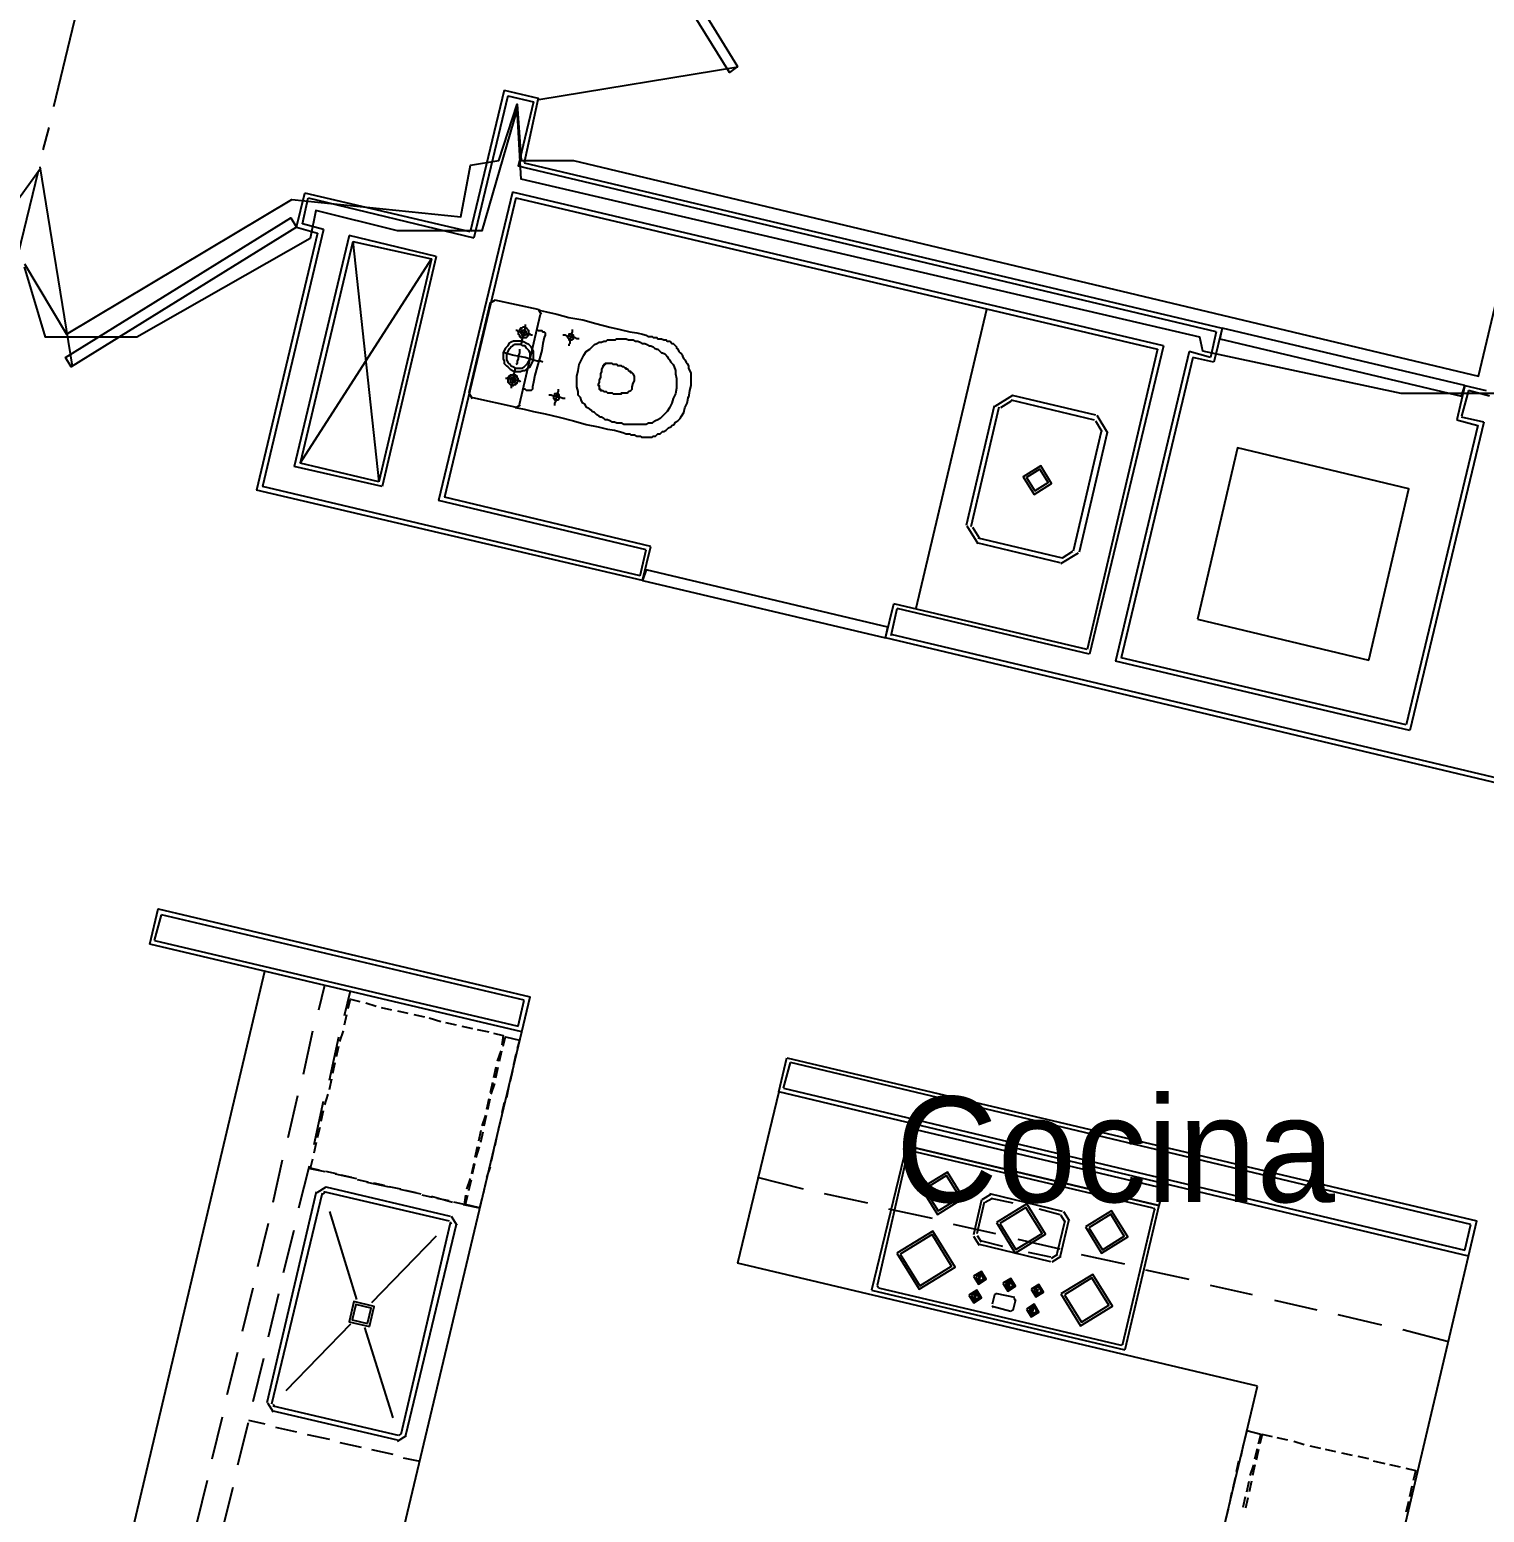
# Model space of a CAD drawing. Header units: feet. Extents: x -84 to 198, y -22 to 181.
# Drawn here: x 78.86 to 95.39, y 87.85 to 104.7 of the extents above; entities that cross this region are included whole.
import ezdxf
from ezdxf.enums import TextEntityAlignment as Align

# ---------------------------------------------------------------- set-up
doc = ezdxf.new("R2010")
doc.units = ezdxf.units.FT
for name, color, linetype in [('A-AREA-COMUN', 252, 'CONTINUOUS'), ('A-AREA-UNIDAD', 30, 'CONTINUOUS'), ('A-LINEA', 7, 'CONTINUOUS'), ('A-NOMBRE-ESPACIO', 2, 'CONTINUOUS')]:
    doc.layers.add(name, color=color, linetype=linetype)

msp = doc.modelspace()

# ---------------------------------------------------------------- linework, layer by layer
at = {"layer": 'A-AREA-COMUN'}
msp.add_lwpolyline([(78.8, 102.0444), (79.28, 101.2444), (81.84, 102.7733), (83.76, 102.5778), (83.872, 103.1644), (84.192, 103.2178), (84.4, 103.8578), (84.448, 103.2178), (85.04, 103.2178), (95.328, 100.7644), (96.24, 104.6044)], dxfattribs=at)
at = {"layer": 'A-AREA-UNIDAD'}
msp.add_lwpolyline([(95.52, 100.5689), (94.448, 100.5689), (92.192, 101.0489), (92.16, 101.2089), (84.448, 103.0044), (84.4, 103.8044), (84, 102.4178), (83.04, 102.4178), (82.112, 102.6489), (82.048, 102.3289), (80.08, 101.2089), (79.04, 101.2089), (78.8, 102.0089)], dxfattribs=at)
at = {"layer": 'A-LINEA'}
for p, q in [((79.1333, 103.8311), (79.4267, 105.0444)), ((84.6478, 103.9119), (86.9103, 104.2816)), ((84.2533, 104.0178), (83.8667, 102.4044)), ((84.2933, 103.9511), (83.9067, 102.3378)), ((84.2933, 103.9511), (84.5867, 103.8844)), ((84.5867, 103.8844), (84.4133, 103.1511)), ((79.0133, 103.3378), (79.08, 103.5911)), ((78.9741, 103.1433), (79.3438, 100.8808)), ((92.3467, 101.2711), (84.4133, 103.1511)), ((84.48, 103.1911), (92.4133, 101.3111)), ((77.6416, 101.2752), (78.9859, 103.1322)), ((78.6667, 101.8844), (78.96, 103.0978)), ((81.8933, 102.4578), (81.9867, 102.8444)), ((83.8667, 102.4044), (81.9867, 102.8444)), ((84.3467, 102.8578), (83.5067, 99.3511)), ((91.7467, 101.1111), (84.3467, 102.8578)), ((81.96, 102.4978), (82.0267, 102.7911)), ((82.0267, 102.7911), (83.9067, 102.3378)), ((84.3867, 102.7911), (83.5733, 99.3911)), ((84.3867, 102.7911), (91.68, 101.0711)), ((82.2, 102.4311), (81.96, 102.4978)), ((82.1333, 102.3911), (81.44, 99.4711)), ((82.2, 102.4311), (81.5067, 99.5111)), ((82.4933, 102.3644), (81.8667, 99.7378)), ((81.8933, 102.4578), (82.1333, 102.3911)), ((83.48, 102.1244), (82.4933, 102.3644)), ((82.5333, 102.2978), (81.9333, 99.7778)), ((82.5333, 102.2978), (83.4267, 102.0978)), ((82.5333, 102.2978), (82.8267, 99.5644)), ((81.9333, 99.7778), (83.4267, 102.0978)), ((83.4267, 102.0978), (82.8267, 99.5644)), ((83.48, 102.1244), (82.8667, 99.5111)), ((84.1507, 101.6299), (84.0946, 101.5952)), ((84.64, 101.5244), (84.1467, 101.6311)), ((84.0933, 101.6044), (83.8533, 100.5778)), ((84.4267, 100.4444), (84.6667, 101.4711)), ((84.6787, 101.467), (84.6441, 101.5232)), ((89.7333, 101.5244), (88.9333, 98.1244)), ((92.4133, 101.3111), (92.32, 100.9244)), ((92.3467, 101.2711), (92.28, 100.9778)), ((91.68, 101.0711), (90.88, 97.6578)), ((91.7467, 101.1111), (90.9067, 97.6044)), ((92.04, 101.0444), (91.2, 97.5244)), ((92.08, 100.9778), (91.2667, 97.5644)), ((92.28, 100.9778), (92.04, 101.0444)), ((92.32, 100.9244), (92.08, 100.9778)), ((95.1733, 100.6578), (95.08, 100.2711)), ((95.1733, 100.6578), (95.4133, 100.6044)), ((83.8546, 100.5685), (83.8893, 100.5124)), ((83.8933, 100.5244), (84.3733, 100.4178)), ((90.0317, 100.5466), (89.8311, 100.4228)), ((90.0164, 100.4818), (89.896, 100.4075)), ((90.0133, 100.4978), (90.96, 100.2711)), ((90.0267, 100.5511), (90.9733, 100.3244)), ((95.2133, 100.6044), (95.1333, 100.3111)), ((95.4533, 100.5378), (95.2133, 100.6044)), ((84.3826, 100.4057), (84.4387, 100.4404)), ((89.5067, 99.0711), (89.8267, 100.4311)), ((89.56, 99.0578), (89.88, 100.4178)), ((91.1155, 100.1194), (90.9917, 100.32)), ((95.3867, 100.2444), (95.1333, 100.2978)), ((91.04, 100.1378), (90.72, 98.7778)), ((91.1067, 100.1244), (90.7867, 98.7644)), ((91.0506, 100.1348), (90.9764, 100.2551)), ((95.3867, 100.2444), (94.5467, 96.7378)), ((82.8267, 99.5644), (81.9333, 99.7778)), ((82.8667, 99.5111), (81.8667, 99.7378)), ((85.8267, 98.4444), (81.44, 99.4711)), ((85.8, 98.4978), (81.5067, 99.5111)), ((85.8667, 98.7911), (83.5067, 99.3511)), ((85.92, 98.8311), (83.5733, 99.3911)), ((89.5111, 99.0628), (89.635, 98.8623)), ((89.576, 99.0475), (89.6503, 98.9271)), ((85.8, 98.4978), (85.8667, 98.7911)), ((85.8267, 98.4444), (85.92, 98.8311)), ((90.5733, 98.6444), (89.6267, 98.8711)), ((90.6, 98.6978), (89.64, 98.9244)), ((90.597, 98.7005), (90.7173, 98.7748)), ((90.5816, 98.6356), (90.7822, 98.7594)), ((88.5867, 97.7911), (88.68, 98.1778)), ((88.6533, 97.8178), (88.72, 98.1244)), ((90.88, 97.6578), (88.68, 98.1778)), ((90.9067, 97.6044), (88.72, 98.1244)), ((92.1333, 98.0044), (94.08, 97.5378)), ((96.44, 95.9244), (88.5867, 97.7911)), ((96.4, 95.9911), (88.6533, 97.8311)), ((94.5467, 96.7378), (91.2, 97.5244)), ((94.5067, 96.8044), (91.2667, 97.5644)), ((80.28, 94.3511), (80.36, 94.6444)), ((84.48, 93.6711), (80.36, 94.6444)), ((84.4533, 93.3111), (80.2267, 94.3111)), ((80.28, 94.3511), (84.4133, 93.3778)), ((79.44, 85.1644), (81.5333, 94.0044)), ((82.1467, 93.5644), (82.2133, 93.8444)), ((82.44, 93.4978), (82.5067, 93.7778)), ((84.4533, 93.3111), (84.5467, 93.7111)), ((82.68, 93.6444), (82.8, 93.6044)), ((82.8533, 93.5911), (82.9733, 93.5644)), ((83.04, 93.5511), (83.16, 93.5244)), ((84.4133, 93.3778), (84.48, 93.6711)), ((82.44, 93.3911), (82.4667, 93.5111)), ((83.2267, 93.5111), (83.3467, 93.4844)), ((83.4, 93.4711), (83.5333, 93.4311)), ((83.5867, 93.4178), (83.7067, 93.3911)), ((83.7733, 93.3778), (83.8933, 93.3511)), ((81.9733, 92.8311), (82.08, 93.3244)), ((82.2667, 92.7644), (82.3733, 93.2578)), ((82.3867, 93.2044), (82.4267, 93.3244)), ((82.84, 86.5244), (84.4533, 93.3111)), ((83.9467, 93.3378), (84.08, 93.3111)), ((82.3467, 93.0311), (82.3733, 93.1511)), ((84.2133, 93.0978), (84.1733, 92.9778)), ((84.2, 92.9778), (84.2267, 93.0978)), ((84.3867, 93.0578), (84.36, 92.9378)), ((82.3067, 92.8444), (82.3333, 92.9644)), ((84.16, 92.9111), (84.1333, 92.7911)), ((84.16, 92.7911), (84.1867, 92.9111)), ((84.3467, 92.8711), (84.32, 92.7511)), ((87.3733, 92.6311), (87.4667, 93.0178)), ((87.4267, 92.6711), (87.5067, 92.9644)), ((87.4667, 93.0178), (95.3067, 91.1644)), ((95.24, 91.1244), (87.5067, 92.9644)), ((82.2667, 92.6578), (82.2933, 92.7778)), ((84.12, 92.7378), (84.0933, 92.6178)), ((84.1067, 92.6044), (84.1467, 92.7244)), ((84.3067, 92.6978), (84.28, 92.5644)), ((81.8, 92.1111), (81.9067, 92.5911)), ((82.2133, 92.4844), (82.2533, 92.6044)), ((84.08, 92.5511), (84.0533, 92.4311)), ((84.0667, 92.4311), (84.0933, 92.5511)), ((87.3733, 92.6311), (86.9067, 90.6844)), ((95.2133, 90.7644), (87.3733, 92.6311)), ((87.4267, 92.6711), (95.1733, 90.8311)), ((82.0933, 92.0311), (82.2, 92.5244)), ((82.1733, 92.2978), (82.2, 92.4178)), ((84.04, 92.3644), (84, 92.2444)), ((84.0267, 92.2444), (84.0533, 92.3644)), ((84.2533, 92.5111), (84.2267, 92.3911)), ((82.1333, 92.1111), (82.16, 92.2311)), ((83.9867, 92.1911), (83.96, 92.0711)), ((84.2133, 92.3244), (84.1867, 92.2044)), ((82.0933, 91.9378), (82.12, 92.0578)), ((83.9867, 92.0578), (84.0133, 92.1778)), ((84.1733, 92.1511), (84.1467, 92.0178)), ((81.6267, 91.3778), (81.7333, 91.8578)), ((82.0533, 91.7644), (82.08, 91.8711)), ((83.9467, 92.0044), (83.92, 91.8844)), ((83.9333, 91.8844), (83.9733, 92.0044)), ((84.1333, 91.9644), (84.1067, 91.8444)), ((88.8267, 92.0178), (88.4267, 90.3778)), ((88.84, 91.9511), (88.4933, 90.4311)), ((88.8267, 92.0178), (91.6933, 91.3378)), ((88.8779, 91.9639), (88.8539, 91.949)), ((88.8667, 91.9644), (91.6267, 91.3111)), ((81.92, 91.3111), (82.04, 91.7911)), ((82.0267, 91.7644), (82.2133, 91.7244)), ((82.16, 91.7378), (82.0533, 91.7644)), ((82.3467, 91.6978), (82.2267, 91.7244)), ((82.3333, 91.6978), (82.5733, 91.6444)), ((82.52, 91.6578), (82.4, 91.6844)), ((83.9067, 91.8178), (83.88, 91.6978)), ((83.8933, 91.6978), (83.92, 91.8178)), ((84.0933, 91.7778), (84.0533, 91.6578)), ((82.2266, 91.5488), (82.1223, 91.4844)), ((82.2267, 91.5511), (83.64, 91.2178)), ((82.7067, 91.6044), (82.5867, 91.6311)), ((82.6933, 91.6044), (82.9467, 91.5511)), ((82.8933, 91.5644), (82.7733, 91.5911)), ((83.08, 91.5244), (82.9467, 91.5511)), ((83.0667, 91.5244), (83.3067, 91.4711)), ((83.8667, 91.6444), (83.8267, 91.5244)), ((83.8533, 91.5111), (83.88, 91.6311)), ((84.04, 91.5911), (84.0133, 91.4711)), ((87.6533, 91.5244), (87.1333, 91.6578)), ((81.56, 89.0978), (82.12, 91.4978)), ((81.6133, 89.0844), (82.1867, 91.4844)), ((82.2113, 91.4839), (82.1872, 91.469)), ((82.2, 91.4978), (83.6267, 91.1644)), ((83.2533, 91.4844), (83.1333, 91.5111)), ((83.44, 91.4311), (83.32, 91.4578)), ((83.4267, 91.4444), (83.6667, 91.3778)), ((83.6267, 91.3911), (83.4933, 91.4178)), ((83.7867, 91.3511), (83.9733, 91.3111)), ((83.8133, 91.3511), (83.84, 91.4578)), ((88.3867, 91.3644), (87.8933, 91.4711)), ((89.68, 91.4044), (89.5867, 91.0044)), ((89.7067, 91.3778), (89.6267, 91.0178)), ((89.7866, 91.4688), (89.6823, 91.4044)), ((89.7938, 91.4162), (89.7216, 91.3716)), ((90.6, 91.2711), (89.7733, 91.4711)), ((90.04, 91.3644), (89.7867, 91.4178)), ((82.2667, 91.2711), (82.5733, 90.2711)), ((83.7177, 91.1112), (83.6533, 91.2154)), ((89.12, 91.1911), (88.6267, 91.2978)), ((90.5733, 91.2311), (90.3333, 91.2978)), ((90.6251, 91.1573), (90.5805, 91.2295)), ((90.6777, 91.1645), (90.6133, 91.2688)), ((91.64, 91.2844), (91.28, 89.7644)), ((91.6933, 91.3378), (91.3067, 89.6978)), ((91.6528, 91.2865), (91.6379, 91.3106)), ((81.4533, 90.6444), (81.5733, 91.1378)), ((81.7467, 90.5778), (81.8667, 91.0578)), ((83.64, 91.1378), (83.08, 88.7378)), ((83.7067, 91.1244), (83.1333, 88.7244)), ((83.6528, 91.1265), (83.6379, 91.1506)), ((89.84, 91.0178), (89.36, 91.1244)), ((90.6267, 91.1644), (90.5333, 90.7911)), ((90.6667, 91.1644), (90.5733, 90.7644)), ((95.1733, 90.8311), (95.24, 91.1244)), ((95.2133, 90.7644), (95.3067, 91.1644)), ((83.48, 90.9911), (82.7467, 90.2311)), ((89.589, 90.9911), (89.6534, 90.8868)), ((89.6283, 90.9983), (89.6729, 90.9261)), ((90.4667, 90.6978), (89.64, 90.8978)), ((89.92, 90.8711), (89.6667, 90.9378)), ((90.5733, 90.8444), (90.0933, 90.9511)), ((92.8133, 89.2844), (86.9067, 90.6844)), ((90.4667, 90.7511), (90.2133, 90.8044)), ((90.4729, 90.7394), (90.5451, 90.784)), ((90.48, 90.7001), (90.5843, 90.7645)), ((91.3067, 90.6711), (90.8133, 90.7778)), ((93.36, 82.9111), (95.2133, 90.7644)), ((89.6533, 90.5511), (89.64, 90.4844)), ((92.04, 90.4978), (91.5467, 90.6044)), ((81.28, 89.9111), (81.4, 90.4044)), ((81.5733, 89.8444), (81.6933, 90.3378)), ((88.4267, 90.3778), (91.3067, 89.6978)), ((88.4939, 90.429), (88.5087, 90.405)), ((88.5067, 90.4044), (91.2667, 89.7511)), ((89.6, 90.3378), (89.5867, 90.2578)), ((89.8513, 90.3372), (89.8272, 90.3224)), ((89.8533, 90.3378), (90.0533, 90.2978)), ((89.9867, 90.4711), (89.96, 90.4044)), ((90, 90.4711), (89.9867, 90.3911)), ((89.9867, 90.4711), (89.9867, 90.4711)), ((90.3067, 90.3911), (90.28, 90.3244)), ((90.32, 90.3911), (90.3067, 90.3244)), ((90.3067, 90.3911), (90.3067, 90.3911)), ((92.76, 90.3244), (92.28, 90.4311)), ((89.8267, 90.3244), (89.8, 90.2178)), ((89.8005, 90.2024), (89.8154, 90.1783)), ((89.8133, 90.1911), (90.0133, 90.1378)), ((90.04, 90.1511), (90.0667, 90.2711)), ((90.0661, 90.2598), (90.0513, 90.2839)), ((90.2533, 90.1778), (90.2267, 90.1111)), ((90.2533, 90.1778), (90.2533, 90.1778)), ((90.2667, 90.1778), (90.2533, 90.0978)), ((93.4933, 90.1511), (93.0133, 90.2578)), ((90.0154, 90.1383), (90.0395, 90.1532)), ((94.2267, 89.9778), (93.7333, 90.0978)), ((82.5067, 89.9911), (81.7733, 89.2311)), ((82.6667, 89.9511), (82.9867, 88.9244)), ((94.9867, 89.7911), (94.4667, 89.9244)), ((81.1067, 89.1911), (81.2267, 89.6711)), ((91.2687, 89.7516), (91.2928, 89.7665)), ((81.4, 89.1111), (81.52, 89.6044)), ((91.6667, 84.4444), (92.8133, 89.2844)), ((81.5623, 89.0977), (81.6267, 88.9934)), ((83.04, 88.6711), (81.6133, 89.0044)), ((83.0533, 88.7244), (81.6267, 89.0578)), ((81.6272, 89.0824), (81.6421, 89.0583)), ((80.9333, 88.4578), (81.0533, 88.9378)), ((81.2267, 88.3911), (81.3467, 88.8711)), ((81.3467, 88.8978), (81.5333, 88.8578)), ((81.6533, 88.8178), (81.8933, 88.7644)), ((82.0133, 88.7378), (82.2667, 88.6844)), ((83.04, 88.6601), (83.1443, 88.7245)), ((83.0554, 88.725), (83.0795, 88.7398)), ((93.16, 88.6711), (93.04, 88.6978)), ((93.3467, 88.6178), (93.2267, 88.6578)), ((82.3867, 88.6444), (82.6267, 88.5911)), ((82.7467, 88.5644), (82.9867, 88.5111)), ((92.6533, 88.6178), (92.6267, 88.4844)), ((92.7867, 88.4578), (92.8133, 88.5778)), ((92.8267, 88.5644), (92.8, 88.4444)), ((93.5333, 88.5778), (93.4133, 88.6044)), ((93.7067, 88.5378), (93.5867, 88.5644)), ((93.8933, 88.4978), (93.7733, 88.5244)), ((94.08, 88.4578), (93.96, 88.4844)), ((83.1067, 88.4711), (83.2933, 88.4311)), ((92.6, 88.4311), (92.5733, 88.3111)), ((92.7333, 88.2711), (92.7733, 88.3911)), ((92.7867, 88.3911), (92.76, 88.2711)), ((94.2667, 88.4044), (94.1333, 88.4311)), ((94.44, 88.3644), (94.32, 88.3911)), ((80.76, 87.7244), (80.88, 88.2178)), ((92.56, 88.2444), (92.5333, 88.1244)), ((92.6933, 88.0844), (92.72, 88.2044)), ((92.7467, 88.2044), (92.72, 88.0844)), ((94.5467, 88.0311), (94.5733, 88.1511)), ((81.0533, 87.6578), (81.1733, 88.1378)), ((92.52, 88.0711), (92.4933, 87.9378)), ((92.6533, 87.9111), (92.68, 88.0311)), ((92.7067, 88.0178), (92.68, 87.8978)), ((94.5067, 87.8578), (94.5333, 87.9778)), ((92.48, 87.8844), (92.4533, 87.7644))]:
    msp.add_line(p, q, dxfattribs=at)
for points in [[(85.3333, 106.8444), (86.9067, 104.2844), (86.8133, 104.2178), (85.2267, 106.7778), (85.3333, 106.8444)], [(84.2533, 104.0178), (84.64, 103.9244), (84.48, 103.1911)], [(81.8933, 102.4578), (79.3333, 100.8711), (79.2667, 100.9778), (81.8267, 102.5644), (81.8933, 102.4578)], [(84.64, 101.5244), (84.6667, 101.5111), (84.7333, 101.4978), (84.8533, 101.4711), (84.9867, 101.4311), (85.1467, 101.4044), (85.2933, 101.3644), (85.4533, 101.3244), (85.5733, 101.2978), (85.68, 101.2711), (85.76, 101.2578), (85.8267, 101.2444), (85.8667, 101.2311), (85.8933, 101.2178), (85.9067, 101.2178), (85.92, 101.2178), (85.9333, 101.2178), (85.9467, 101.2044), (85.96, 101.2044), (85.9733, 101.2044), (85.9867, 101.2044), (86, 101.1911), (86.0133, 101.1911), (86.0267, 101.1911), (86.04, 101.1911), (86.0667, 101.1778), (86.08, 101.1778), (86.0933, 101.1778), (86.1067, 101.1644), (86.12, 101.1644), (86.1333, 101.1644), (86.1467, 101.1511), (86.16, 101.1378), (86.1733, 101.1378), (86.1867, 101.1244), (86.2, 101.1111), (86.2133, 101.0978), (86.2133, 101.0844), (86.2267, 101.0711), (86.24, 101.0444), (86.2533, 101.0311), (86.2667, 101.0178), (86.28, 101.0044), (86.28, 100.9911), (86.2933, 100.9644), (86.3067, 100.9511), (86.32, 100.9244), (86.3333, 100.9111), (86.3467, 100.8844), (86.3467, 100.8578), (86.36, 100.8311), (86.3733, 100.8044), (86.3733, 100.7644), (86.3733, 100.7111), (86.3733, 100.6578), (86.36, 100.6044), (86.3467, 100.5244)], [(84.5333, 101.2444), (84.5333, 101.2578), (84.5333, 101.2711), (84.5333, 101.2844), (84.52, 101.2978), (84.5067, 101.3111), (84.4933, 101.3111), (84.48, 101.3244), (84.4667, 101.3244), (84.4533, 101.3111), (84.44, 101.3111), (84.44, 101.2978), (84.4267, 101.2978), (84.4267, 101.2844), (84.4133, 101.2711), (84.4133, 101.2578), (84.4133, 101.2444), (84.4267, 101.2311), (84.4267, 101.2178), (84.44, 101.2178), (84.44, 101.2044), (84.4533, 101.2044), (84.4667, 101.2044), (84.48, 101.2044), (84.4933, 101.2044), (84.5067, 101.2044), (84.52, 101.2178), (84.52, 101.2311), (84.5333, 101.2311), (84.5333, 101.2444)], [(84.4933, 101.3511), (84.4933, 101.3378), (84.4933, 101.3111), (84.48, 101.2844), (84.48, 101.2578), (84.4667, 101.2178), (84.4533, 101.1778), (84.4533, 101.1511), (84.44, 101.1244)], [(84.6267, 101.2978), (84.64, 101.2844), (84.6533, 101.2844), (84.6667, 101.2844), (84.68, 101.2844), (84.6933, 101.2711), (84.7067, 101.2711), (84.72, 101.2578), (84.72, 101.2444), (84.72, 101.2311), (84.7067, 101.2044), (84.6933, 101.1378), (84.68, 101.0578), (84.6533, 100.9644), (84.6267, 100.8711), (84.6, 100.7778), (84.5867, 100.6978), (84.5733, 100.6444), (84.5733, 100.6178), (84.56, 100.6044), (84.5467, 100.6044), (84.5333, 100.6044), (84.52, 100.6044), (84.5067, 100.6044), (84.4933, 100.6178), (84.48, 100.6178), (84.4667, 100.6178)], [(85.0267, 101.2978), (85.0267, 101.2844), (85.0267, 101.2711), (85.0133, 101.2444), (85.0133, 101.2178), (85, 101.1911), (85, 101.1644), (85, 101.1378), (84.9867, 101.1244), (84.9867, 101.1111)], [(95.1733, 100.6578), (92.4133, 101.3111), (92.3867, 101.1911), (95.1333, 100.5378), (95.1733, 100.6578)], [(84.5867, 100.9511), (84.5867, 100.9778), (84.5867, 101.0178), (84.5867, 101.0444), (84.5733, 101.0711), (84.56, 101.0978), (84.5333, 101.1244), (84.5067, 101.1378), (84.48, 101.1511), (84.4533, 101.1644), (84.4267, 101.1644), (84.4, 101.1644), (84.36, 101.1644), (84.3333, 101.1511), (84.3067, 101.1378), (84.2933, 101.1111), (84.2667, 101.0844), (84.2533, 101.0578), (84.24, 101.0311), (84.24, 101.0044), (84.24, 100.9644), (84.2533, 100.9378), (84.2533, 100.9111), (84.28, 100.8844), (84.2933, 100.8711), (84.32, 100.8444), (84.3467, 100.8311), (84.3733, 100.8178), (84.4, 100.8178), (84.44, 100.8178), (84.4667, 100.8311), (84.4933, 100.8311), (84.52, 100.8578), (84.5467, 100.8711), (84.56, 100.8978), (84.5733, 100.9244), (84.5867, 100.9511)], [(84.5467, 100.9644), (84.5467, 100.9911), (84.5467, 101.0044), (84.5467, 101.0311), (84.5333, 101.0578), (84.52, 101.0711), (84.5067, 101.0844), (84.4933, 101.1111), (84.4667, 101.1111), (84.44, 101.1244), (84.4267, 101.1244), (84.4, 101.1244), (84.3733, 101.1244), (84.3467, 101.1111), (84.3333, 101.0978), (84.32, 101.0844), (84.3067, 101.0711), (84.2933, 101.0444), (84.28, 101.0178), (84.28, 101.0044), (84.28, 100.9778), (84.28, 100.9511), (84.2933, 100.9244), (84.3067, 100.9111), (84.32, 100.8978), (84.3333, 100.8844), (84.36, 100.8711), (84.3867, 100.8578), (84.4, 100.8578), (84.4267, 100.8578), (84.4533, 100.8578), (84.48, 100.8711), (84.4933, 100.8844), (84.5067, 100.8978), (84.52, 100.9111), (84.5333, 100.9378), (84.5467, 100.9644)], [(84.5733, 101.2311), (84.56, 101.2311), (84.5467, 101.2444), (84.52, 101.2444), (84.4933, 101.2578), (84.4667, 101.2578), (84.44, 101.2711), (84.4133, 101.2711), (84.4, 101.2844), (84.3867, 101.2844)], [(84.5067, 101.2578), (84.5067, 101.2711), (84.4933, 101.2844), (84.48, 101.2844), (84.4667, 101.2844), (84.4533, 101.2844), (84.4533, 101.2711), (84.44, 101.2711), (84.44, 101.2578), (84.4533, 101.2444), (84.4533, 101.2311), (84.4667, 101.2311), (84.48, 101.2311), (84.4933, 101.2311), (84.5067, 101.2444), (84.5067, 101.2578)], [(85.1067, 101.1911), (85.0933, 101.1911), (85.08, 101.1911), (85.0533, 101.2044), (85.0267, 101.2044), (85, 101.2178), (84.9733, 101.2178), (84.9467, 101.2311), (84.9333, 101.2311), (84.92, 101.2311)], [(85.04, 101.2044), (85.04, 101.2178), (85.04, 101.2311), (85.0267, 101.2444), (85.0133, 101.2444), (85, 101.2444), (84.9867, 101.2444), (84.9867, 101.2311), (84.9733, 101.2178), (84.9733, 101.2044), (84.9867, 101.1911), (84.9867, 101.1778), (85, 101.1778), (85.0133, 101.1778), (85.0267, 101.1778), (85.04, 101.1911), (85.04, 101.2044)], [(85.0933, 100.8311), (85.1067, 100.8978), (85.1333, 100.9511), (85.16, 101.0044), (85.1867, 101.0444), (85.2267, 101.0711), (85.2533, 101.0978), (85.28, 101.1244), (85.3067, 101.1378), (85.3333, 101.1511), (85.36, 101.1511), (85.3867, 101.1644), (85.4133, 101.1644), (85.4267, 101.1778), (85.4533, 101.1778), (85.4667, 101.1778), (85.4933, 101.1778), (85.52, 101.1778), (85.5333, 101.1911), (85.56, 101.1911), (85.5733, 101.1911), (85.6, 101.1911), (85.6267, 101.1911), (85.64, 101.1911), (85.6667, 101.1778), (85.6933, 101.1778), (85.72, 101.1778), (85.7467, 101.1644), (85.7733, 101.1644), (85.8, 101.1511), (85.8267, 101.1378), (85.8533, 101.1378), (85.88, 101.1244), (85.9067, 101.1111), (85.92, 101.1111), (85.9467, 101.0978), (85.96, 101.0844), (85.9867, 101.0711), (86, 101.0711), (86.0133, 101.0578), (86.0267, 101.0444), (86.04, 101.0311), (86.0533, 101.0311), (86.08, 101.0178), (86.0933, 101.0044), (86.1067, 100.9911), (86.12, 100.9644), (86.1333, 100.9511), (86.1467, 100.9244), (86.1733, 100.8978), (86.1867, 100.8711), (86.2, 100.8311), (86.2, 100.7911), (86.2133, 100.7378), (86.2133, 100.6844), (86.2133, 100.6311), (86.2, 100.5644), (86.1733, 100.5111), (86.16, 100.4578), (86.1333, 100.4044), (86.1067, 100.3644), (86.08, 100.3378), (86.0533, 100.3111), (86.0267, 100.2844), (86, 100.2711), (85.9733, 100.2578), (85.9467, 100.2444), (85.9333, 100.2311), (85.9067, 100.2311), (85.8933, 100.2311), (85.8667, 100.2178), (85.8533, 100.2178), (85.84, 100.2178), (85.8133, 100.2178), (85.8, 100.2178), (85.7733, 100.2178), (85.76, 100.2178), (85.7333, 100.2178), (85.7067, 100.2178), (85.6933, 100.2178), (85.6667, 100.2178), (85.64, 100.2178), (85.6133, 100.2178), (85.5867, 100.2311), (85.56, 100.2311), (85.5333, 100.2311), (85.5067, 100.2444), (85.48, 100.2444), (85.4533, 100.2578), (85.4267, 100.2711), (85.4, 100.2711), (85.3867, 100.2844), (85.36, 100.2978), (85.3467, 100.2978), (85.3333, 100.3111), (85.3067, 100.3244), (85.2933, 100.3378), (85.28, 100.3511), (85.2533, 100.3644), (85.24, 100.3778), (85.2267, 100.3911), (85.2, 100.4044), (85.1867, 100.4178), (85.1733, 100.4444), (85.1467, 100.4578), (85.1333, 100.4844), (85.12, 100.5244), (85.0933, 100.5511), (85.0933, 100.5911), (85.08, 100.6444), (85.08, 100.6978), (85.08, 100.7644), (85.0933, 100.8311)], [(84.6933, 100.9244), (84.6667, 100.9378), (84.6267, 100.9378), (84.5733, 100.9511), (84.4933, 100.9778), (84.4267, 100.9911), (84.3467, 101.0044), (84.2933, 101.0178), (84.2533, 101.0311), (84.24, 101.0311)], [(84.4267, 101.0711), (84.4267, 101.0444), (84.4267, 101.0311), (84.4133, 100.9911), (84.4133, 100.9644), (84.4, 100.9378), (84.4, 100.9111), (84.3867, 100.8978)], [(84.3733, 100.8578), (84.3733, 100.8444), (84.3733, 100.8178), (84.36, 100.7911), (84.36, 100.7644), (84.3467, 100.7244), (84.3467, 100.6844), (84.3333, 100.6578), (84.3333, 100.6311)], [(85.32, 100.6711), (85.32, 100.6578), (85.3333, 100.6578), (85.3333, 100.6444), (85.3333, 100.6311), (85.3333, 100.6178), (85.3467, 100.6178), (85.3467, 100.6044), (85.36, 100.6044), (85.3733, 100.6044), (85.3867, 100.5911), (85.4, 100.5911), (85.4133, 100.5911), (85.4267, 100.5778), (85.44, 100.5778), (85.4533, 100.5778), (85.48, 100.5778), (85.4933, 100.5644), (85.5067, 100.5644), (85.52, 100.5644), (85.5333, 100.5644), (85.5467, 100.5644), (85.56, 100.5644), (85.5733, 100.5644), (85.5867, 100.5644), (85.5867, 100.5778), (85.6, 100.5778), (85.6133, 100.5778), (85.6267, 100.5778), (85.64, 100.5778), (85.6533, 100.5778), (85.6667, 100.5911), (85.6933, 100.6044), (85.7067, 100.6178), (85.7067, 100.6444), (85.72, 100.6844), (85.7333, 100.7111), (85.7333, 100.7511), (85.7333, 100.7644), (85.72, 100.7911), (85.7067, 100.8044), (85.6933, 100.8044), (85.6933, 100.8178), (85.68, 100.8178), (85.6667, 100.8311), (85.6533, 100.8444), (85.64, 100.8444), (85.64, 100.8578), (85.6267, 100.8578), (85.6133, 100.8711), (85.6, 100.8711), (85.5867, 100.8844), (85.5733, 100.8844), (85.56, 100.8844), (85.5467, 100.8844), (85.5333, 100.8978), (85.52, 100.8978), (85.5067, 100.8978), (85.4933, 100.8978), (85.48, 100.9111), (85.4667, 100.9111), (85.4533, 100.9111), (85.44, 100.9111), (85.4267, 100.9111), (85.4133, 100.9111), (85.4, 100.9111), (85.4, 100.8978), (85.3867, 100.8978), (85.3867, 100.8844), (85.3733, 100.8844), (85.3733, 100.8711), (85.36, 100.8444), (85.36, 100.8178), (85.3467, 100.7911), (85.3467, 100.7511), (85.3333, 100.7244), (85.3333, 100.6978), (85.32, 100.6711)], [(84.44, 100.6978), (84.4267, 100.7111), (84.4, 100.7111), (84.3733, 100.7244), (84.3333, 100.7244), (84.3067, 100.7378), (84.28, 100.7378), (84.2667, 100.7378)], [(84.4133, 100.7111), (84.4133, 100.7244), (84.4133, 100.7378), (84.4, 100.7511), (84.4, 100.7644), (84.3867, 100.7644), (84.3867, 100.7778), (84.3733, 100.7778), (84.36, 100.7778), (84.3467, 100.7778), (84.3333, 100.7778), (84.32, 100.7778), (84.32, 100.7644), (84.3067, 100.7644), (84.3067, 100.7511), (84.2933, 100.7511), (84.2933, 100.7378), (84.2933, 100.7244), (84.2933, 100.7111), (84.2933, 100.6978), (84.3067, 100.6844), (84.32, 100.6711), (84.3333, 100.6711), (84.3467, 100.6578), (84.36, 100.6578), (84.3733, 100.6711), (84.3867, 100.6711), (84.3867, 100.6844), (84.4, 100.6844), (84.4, 100.6978), (84.4133, 100.7111)], [(84.3867, 100.7111), (84.3867, 100.7244), (84.3867, 100.7378), (84.3733, 100.7378), (84.3733, 100.7511), (84.36, 100.7511), (84.3467, 100.7511), (84.3333, 100.7511), (84.3333, 100.7378), (84.32, 100.7378), (84.32, 100.7244), (84.32, 100.7111), (84.32, 100.6978), (84.3333, 100.6978), (84.3467, 100.6978), (84.36, 100.6978), (84.3733, 100.6978), (84.3733, 100.7111), (84.3867, 100.7111)], [(84.8667, 100.6178), (84.8667, 100.5911), (84.8533, 100.5644), (84.8533, 100.5378), (84.84, 100.5111), (84.84, 100.4844), (84.8267, 100.4578), (84.8267, 100.4444), (84.8267, 100.4311)], [(84.3733, 100.4178), (84.4, 100.4044), (84.48, 100.3911), (84.5867, 100.3644), (84.72, 100.3378), (84.88, 100.2978), (85.04, 100.2578), (85.1867, 100.2178), (85.32, 100.1911), (85.4267, 100.1644), (85.5067, 100.1511), (85.56, 100.1378), (85.6, 100.1244), (85.64, 100.1111), (85.6533, 100.1111), (85.6667, 100.1111), (85.68, 100.1111), (85.6933, 100.0978), (85.7067, 100.0978), (85.72, 100.0978), (85.7333, 100.0978), (85.76, 100.0844), (85.7733, 100.0844), (85.7867, 100.0844), (85.8, 100.0844), (85.8133, 100.0711), (85.8267, 100.0711), (85.84, 100.0711), (85.8533, 100.0711), (85.88, 100.0711), (85.8933, 100.0711), (85.9067, 100.0711), (85.92, 100.0711), (85.9333, 100.0711), (85.9467, 100.0844), (85.9733, 100.0844), (85.9867, 100.0978), (86, 100.1111), (86.0267, 100.1111), (86.04, 100.1244), (86.0533, 100.1378), (86.0667, 100.1378), (86.0933, 100.1511), (86.1067, 100.1644), (86.12, 100.1778), (86.1467, 100.1911), (86.16, 100.2044), (86.1867, 100.2178), (86.2, 100.2444), (86.2267, 100.2578), (86.2533, 100.2844), (86.2667, 100.3111), (86.2933, 100.3511), (86.3067, 100.4044), (86.3333, 100.4578), (86.3467, 100.5378)], [(84.9467, 100.5111), (84.9333, 100.5111), (84.92, 100.5111), (84.8933, 100.5244), (84.8667, 100.5244), (84.84, 100.5378), (84.8133, 100.5378), (84.7867, 100.5511), (84.7733, 100.5511), (84.76, 100.5511)], [(84.88, 100.5244), (84.88, 100.5378), (84.88, 100.5511), (84.8667, 100.5644), (84.8533, 100.5644), (84.84, 100.5644), (84.8267, 100.5644), (84.8267, 100.5511), (84.8133, 100.5378), (84.8133, 100.5244), (84.8133, 100.5111), (84.8267, 100.5111), (84.8267, 100.4978), (84.84, 100.4978), (84.8533, 100.4978), (84.8667, 100.4978), (84.88, 100.5111), (84.88, 100.5244)], [(95.08, 100.2711), (95.32, 100.2044), (94.5067, 96.8044)], [(94.08, 97.5378), (94.5333, 99.4844), (92.5867, 99.9511), (92.1333, 98.0044)], [(90.275, 99.4223), (90.4755, 99.5461), (90.3517, 99.7466), (90.1511, 99.6228), (90.275, 99.4223)], [(90.2842, 99.4612), (90.4366, 99.5553), (90.3425, 99.7077), (90.1901, 99.6136), (90.2842, 99.4612)], [(85.8267, 98.4444), (88.5867, 97.7911), (88.6133, 97.9111), (85.8667, 98.5644), (85.8267, 98.4444)], [(80.2267, 94.3111), (80.32, 94.7111), (84.5467, 93.7111)], [(82.48, 93.5778), (82.5067, 93.6844), (82.6133, 93.6578)], [(84.1333, 93.2978), (84.24, 93.2711), (84.2267, 93.1644)], [(84.24, 93.1511), (84.2667, 93.2578), (84.4267, 93.2178), (84.4, 93.1244)], [(88.8667, 92.2178), (91.7467, 91.5378), (91.6933, 91.3378), (88.8267, 92.0178), (88.8667, 92.2178)], [(88.9933, 91.5346), (89.1765, 91.2377), (89.4734, 91.421), (89.2901, 91.7178), (88.9933, 91.5346)], [(89.0322, 91.5254), (89.1858, 91.2767), (89.4344, 91.4302), (89.2809, 91.6789), (89.0322, 91.5254)], [(83.8133, 91.4578), (83.8, 91.3511), (83.68, 91.3778)], [(84, 91.4178), (83.9733, 91.3111), (83.8133, 91.3511)], [(89.8477, 91.1438), (90.0607, 90.7988), (90.4056, 91.0118), (90.1927, 91.3567), (89.8477, 91.1438)], [(89.8866, 91.1346), (90.0699, 90.8377), (90.3667, 91.021), (90.1835, 91.3178), (89.8866, 91.1346)], [(90.86, 91.0946), (91.0432, 90.7977), (91.34, 90.981), (91.1568, 91.2778), (90.86, 91.0946)], [(90.8989, 91.0854), (91.0524, 90.8367), (91.3011, 90.9902), (91.1476, 91.2389), (90.8989, 91.0854)], [(88.7158, 90.7961), (88.9684, 90.3869), (89.3775, 90.6395), (89.1249, 91.0486), (88.7158, 90.7961)], [(88.7547, 90.7868), (88.9776, 90.4258), (89.3386, 90.6487), (89.1157, 91.0097), (88.7547, 90.7868)], [(89.5886, 90.5347), (89.6431, 90.4464), (89.7314, 90.5009), (89.6769, 90.5891), (89.5886, 90.5347)], [(89.6146, 90.5285), (89.6493, 90.4724), (89.7054, 90.507), (89.6707, 90.5632), (89.6146, 90.5285)], [(89.6533, 90.4711), (89.6667, 90.5511), (89.6667, 90.5511)], [(89.922, 90.4547), (89.9765, 90.3664), (90.0647, 90.4209), (90.0102, 90.5091), (89.922, 90.4547)], [(90.5814, 90.3335), (90.8043, 89.9725), (91.1653, 90.1954), (90.9424, 90.5564), (90.5814, 90.3335)], [(90.6203, 90.3243), (90.8135, 90.0114), (91.1263, 90.2046), (90.9332, 90.5175), (90.6203, 90.3243)], [(89.5353, 90.3213), (89.5898, 90.2331), (89.678, 90.2876), (89.6235, 90.3758), (89.5353, 90.3213)], [(89.5613, 90.3152), (89.5959, 90.259), (89.6521, 90.2937), (89.6174, 90.3499), (89.5613, 90.3152)], [(89.9479, 90.4485), (89.9826, 90.3924), (90.0387, 90.427), (90.0041, 90.4832), (89.9479, 90.4485)], [(90.242, 90.388), (90.2965, 90.2997), (90.3847, 90.3542), (90.3302, 90.4425), (90.242, 90.388)], [(90.2679, 90.3819), (90.3026, 90.3257), (90.3587, 90.3604), (90.3241, 90.4165), (90.2679, 90.3819)], [(82.7209, 89.9626), (82.7751, 90.192), (82.5458, 90.2463), (82.4915, 90.0169), (82.7209, 89.9626)], [(82.6999, 89.9967), (82.7411, 90.171), (82.5668, 90.2122), (82.5256, 90.0379), (82.6999, 89.9967)], [(89.6133, 90.3244), (89.6133, 90.3244), (89.6, 90.2578)], [(90.1886, 90.1613), (90.2431, 90.0731), (90.3314, 90.1276), (90.2769, 90.2158), (90.1886, 90.1613)], [(90.2146, 90.1552), (90.2493, 90.099), (90.3054, 90.1337), (90.2707, 90.1899), (90.2146, 90.1552)], [(92.8267, 88.6311), (92.8533, 88.7378), (92.6933, 88.7778), (92.6667, 88.6711)], [(92.9867, 88.7111), (92.8667, 88.7378), (92.84, 88.6311)], [(94.5867, 88.2178), (94.6133, 88.3244), (94.5067, 88.3511)]]:
    msp.add_lwpolyline(points, dxfattribs=at)

# ---------------------------------------------------------------- texts
at = {"layer": 'A-NOMBRE-ESPACIO'}
msp.add_text('Cocina', height=1.2, dxfattribs=at).set_placement((91.2, 91.3778), align=Align.CENTER)

doc.saveas('drawing.dxf')
